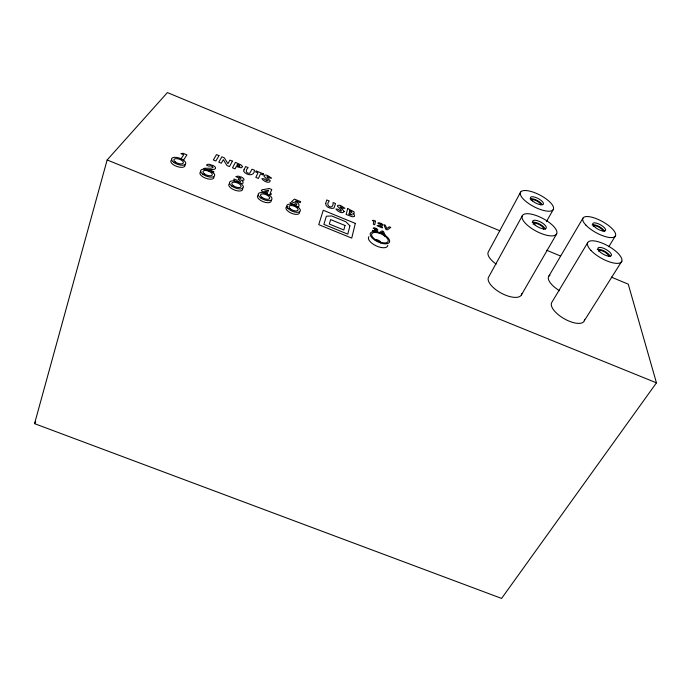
<?xml version="1.0" encoding="UTF-8"?>
<svg xmlns="http://www.w3.org/2000/svg" width="691" height="691" viewBox="0 0 691 691"><rect width="100%" height="100%" fill="white"/><g stroke="black" fill="none" stroke-linecap="round" stroke-linejoin="round"><path stroke-width="1.04" d="M611.328 277.134L628.249 284.165L656.45 382.84L501.597 598.423L34.55 423.643L107.14 159.966L167.412 92.577L499.852 230.785M269.214 195.553L269.74 194.335L270.941 194.827L271.382 193.791L270.181 193.299L271.805 189.541L269.274 188.505L261.794 189.861L261.328 190.897L267.227 193.307L266.691 194.517M520.668 192.038L488.425 251.714A17.819 7.299 28 0 0 496.129 264.066M522.465 215.488L488.667 276.996A18.657 7.972 28.4 0 0 502.374 293.727A18.657 7.972 28.4 0 0 521.783 293.615M546.451 221.561L553.275 209.52A18.51 6.539 27.6 0 0 531.569 191.623A18.51 6.539 27.6 0 0 525.903 201.444A18.51 6.539 27.6 0 0 553.275 209.52M521.377 294.971L556.635 233.921A19.417 7.169 28 0 0 533.841 214.763A19.417 7.169 28 0 0 527.993 225.724A19.417 7.169 28 0 0 556.635 233.921M548.594 276.555L582.902 218.252M587.635 242.766L551.573 302.788A18.692 7.791 30 0 0 566.292 319.855A18.692 7.791 30 0 0 584.551 319.328M608.745 246.747L615.543 235.717M584.31 320.736L621.84 261.172M183.348 160.381L186.933 154.888L183.046 153.298L180.904 153.652L183.72 154.801L180.748 159.319M34.55 423.643L35.733 421.83M378.979 232.858L381.968 230.863L383.462 231.485L385.777 236.443L384.222 235.804M376.422 232.496L377.718 232.202L376.491 230.414L377.632 230.302A2.047 0.89 24.9 0 0 377.666 229.654L377.243 229.144A2.375 1.036 24.9 0 0 376.146 228.401L374.246 227.814L373.08 228.211L376.215 229.369L374.798 229.429L374.677 230.034C378.953 232.953 372.285 229.982 372.553 230.345A2.617 1.14 24.9 0 0 373.382 231.26L374.28 231.813M240.451 183.564L243.025 183.193L243.059 181.655L241.401 180.316L243.621 180.213A3.524 1.537 21.2 0 0 243.932 179.211L243.336 178.382A4.103 1.788 21.2 0 0 241.556 177.155L238.196 176.101L235.83 176.637L238.3 177.647C241.306 176.81 242.195 180.627 238.594 178.667L238.11 179.6L240.287 180.817L240.442 182.079L238.231 181.802L236.503 180.031L233.947 178.986L233.947 179.936A4.517 1.978 21.1 0 0 235.156 181.422M295.817 206.557C301.457 208.077 298.875 201.729 294.962 201.763L295.912 200.908L300.257 202.688L300.637 201.642L294.409 199.094L291.55 201.729L296.007 203.43L296.836 204.786L294.444 204.933L290.039 202.472L291.775 204.786M107.14 159.966L656.45 382.84M209.528 171.143L203.828 168.811L204.139 168.293L211.023 168.198L212.949 167.567A1.892 0.821 20.4 0 0 212.232 166.419L209.986 165.745L208.984 166.194L206.462 165.158L207.335 164.518A4.682 2.03 20.4 0 1 209.494 164.363L213.381 165.667A4.241 1.84 20.4 0 1 215.462 167.481L215.557 168.535L214.262 169.33L209.019 169.701L213.899 171.696L213.32 172.698L211.429 171.921M546.633 250.237L560.565 256.033M559.555 290.747A17.828 7.143 29.4 0 1 549.941 275.199M593.18 226.233A5.537 1.926 28.8 0 1 598.181 226.76A5.537 1.926 28.8 0 1 602.967 230.915M592.135 224.938A7.281 2.531 28.8 0 1 599.062 226.536A7.281 2.531 28.8 0 1 604.513 231.563M598.363 250.997A5.813 2.108 29.3 0 1 604.254 251.792A5.813 2.108 29.3 0 1 608.59 256.508M597.257 249.589A7.644 2.764 29.3 0 1 604.495 251.179A7.644 2.764 29.3 0 1 610.222 256.568M375.196 240.002A2.997 1.33 25.1 0 1 378.063 240.105L378.763 240.442A2.997 1.33 25.1 0 1 380.404 242.886M387.798 245.365A10.503 4.664 25.1 0 1 376.241 245.892A10.503 4.664 25.1 0 1 368.908 236.659M530.999 200.079A5.537 1.969 27.6 0 1 536.276 200.71A5.537 1.969 27.6 0 1 540.846 204.786M530.049 198.809A7.273 2.583 27.6 0 1 536.406 200.088A7.273 2.583 27.6 0 1 542.098 204.571M533.158 224.35A5.804 2.151 28 0 1 538.799 224.342A5.804 2.151 28 0 1 543.489 229.291M532.277 222.416A7.636 2.833 28 0 1 539.809 224.109A7.636 2.833 28 0 1 545.234 229.403M299.548 212.12A7.29 3.256 22.7 0 1 290.73 212.94A7.29 3.256 22.7 0 1 287.491 206.35M271.209 200.537A7.333 3.274 21.9 0 1 262.995 201.651A7.333 3.274 21.9 0 1 258.114 195.19M242.36 187.9A7.385 3.282 21.1 0 1 235.113 190.25A7.385 3.282 21.1 0 1 229.507 183.504M213.994 177.164A7.446 3.282 20.3 0 1 205.253 178.088A7.446 3.282 20.3 0 1 200.727 171.748M184.86 164.406A7.506 3.282 19.5 0 1 177.017 166.531A7.506 3.282 19.5 0 1 171.765 159.906M267.875 180.446L266.717 180.774L264.247 178.926L261.88 178.598C262.969 180.921 269.464 184.359 270.328 180.852C267.374 178.693 264.938 174.313 269.464 178.088L271.623 178.157L267.486 175.428A3.801 1.624 21.9 0 0 265.482 175.065L264.498 175.194A3.351 1.434 21.9 0 0 263.962 176.084L267.875 180.446M344.213 211.567C342.563 214.486 337.234 211.17 335.904 208.993L338.149 209.278C343.876 213.985 340.983 208.984 337.528 206.315A3.3 1.417 23.9 0 1 337.916 205.374L338.815 205.218A3.74 1.615 23.9 0 1 340.732 205.555L344.93 208.293L342.909 208.276C336.681 204.165 342.606 209.218 344.213 211.567M325.711 203.404C325.236 207.093 330.929 209.105 333.934 208.164L335.532 203.551L333.071 202.532C333.96 210.392 324.26 206.238 329.262 200.969L326.791 199.949L325.711 203.404M382.503 227.279L382.373 227.926L377.018 225.724L381.354 224.705A1.071 0.466 25 0 0 380.81 223.996C380.041 223.245 377.329 224.376 378.055 222.925A2.66 1.149 25 0 1 379.109 222.77L381.268 223.487A2.41 1.036 25 0 1 382.598 224.584L382.296 225.776L379.748 226.147L382.503 227.279M242.55 166.643L241.228 167.827L236.287 166.54L235.052 168.863L232.513 167.827L235.424 162.385L241.116 164.916L242.55 166.643M375.481 221.172L374.729 224.782L373.27 224.186L373.891 221.215L372.302 220.559L373.287 220.274L375.481 221.172M355.321 223.4L351.728 238.11L318.75 224.653L323.258 210.254L355.321 223.4M349.905 225.836L347.798 234.145L323.889 224.385L326.368 216.197L331.697 215.963L345.975 221.811L349.905 225.836M349.292 212.871L348.895 214.391L352.306 215.022L349.292 212.871M349.879 210.625L349.56 211.869L351.849 212.396L351.728 211.567L349.879 210.625M345.008 225.482L343.824 229.982L329.322 224.057L330.626 219.591L345.008 225.482M347.711 208.552L346.139 214.46L352.306 216.767L354.457 216.482L354.397 214.927L352.833 213.588L354.284 213.286L353.982 211.817L347.711 208.552M243.966 169.831L243.716 171.42C246.333 175.186 254.141 176.965 254.521 170.228L252.008 169.2L249.771 173.294C245.858 173.657 245.08 170.427 248.129 167.602L245.616 166.574L243.966 169.831M268.531 190.31L267.676 192.271L264.601 191.01L268.531 190.31M263.375 173.873L262.9 174.909L260.498 173.925L258.382 178.442L255.817 177.388L257.968 172.88L255.627 171.921L256.128 170.893L263.375 173.873M237.41 164.415L236.814 165.529L238.965 166.341A1.261 0.536 21.2 0 0 239.872 166.324L239.656 165.469L237.41 164.415M232.426 161.15L229.472 166.574L227.028 165.572L223.323 159.673L221.31 163.223L218.762 162.178L221.846 156.797L224.255 157.79L227.961 163.663L229.913 160.113L232.426 161.15M219.004 155.63L215.886 161.003L213.355 159.958L216.499 154.603L219.004 155.63M390.691 227.425L387.271 229.93L385.854 229.352L383.799 224.592L385.302 225.206L386.761 228.583L389.188 226.803L390.691 227.425M382.538 232.159L381.251 233.005L383.332 233.86L382.538 232.159M381.354 242.455L379.16 241.703A9.026 3.982 25.1 0 1 371.611 234.292A9.026 3.982 25.1 0 1 380.698 233.696L382.805 234.707A9.026 3.982 25.1 0 1 388.23 241.09A9.026 3.982 25.1 0 1 381.354 242.455M382.987 234.05L380.508 232.91A10.529 4.638 25.1 0 0 370.86 236.27A10.529 4.638 25.1 0 0 386.986 243.716A10.529 4.638 25.1 0 0 382.987 234.05M590.917 250.375A19.443 7.005 29.3 0 0 620.648 262.606A19.443 7.005 29.3 0 0 602.517 243.249A19.443 7.005 29.3 0 0 590.917 250.375M585.977 225.206A18.519 6.4 28.8 0 0 614.377 236.987A18.519 6.4 28.8 0 0 597.197 219.021A18.519 6.4 28.8 0 0 585.977 225.206M593.958 226.216A7.29 2.522 28.8 0 0 605.143 230.898A7.29 2.522 28.8 0 0 598.458 223.832A7.29 2.522 28.8 0 0 593.958 226.216M599.209 251.118A7.653 2.755 29.3 0 0 610.922 255.99A7.653 2.755 29.3 0 0 603.865 248.38A7.653 2.755 29.3 0 0 599.209 251.118M532.554 200.969A7.29 2.574 27.6 0 0 543.359 204.208A7.29 2.574 27.6 0 0 534.886 197.16A7.29 2.574 27.6 0 0 532.554 200.969M534.92 224.886A7.644 2.824 28 0 0 546.227 228.177A7.644 2.824 28 0 0 537.33 220.636A7.644 2.824 28 0 0 534.92 224.886M289.849 208.388A4.863 2.168 22.7 0 0 297.726 210.539A4.863 2.168 22.7 0 0 293.105 205.797A4.863 2.168 22.7 0 0 289.849 208.388M288 208.475A7.299 3.248 22.7 0 0 299.799 211.696A7.299 3.248 22.7 0 0 292.863 204.579A7.299 3.248 22.7 0 0 288 208.475M262.088 197.419A4.897 2.177 21.9 0 0 269.637 198.455A4.897 2.177 21.9 0 0 263.573 193.955A4.897 2.177 21.9 0 0 262.088 197.419M260.593 197.842A7.342 3.265 21.9 0 0 271.9 199.379A7.342 3.265 21.9 0 0 262.787 192.634A7.342 3.265 21.9 0 0 260.593 197.842M233.333 185.672A4.932 2.177 21.1 0 0 241.029 186.76A4.932 2.177 21.1 0 0 235.026 182.277A4.932 2.177 21.1 0 0 233.333 185.672M231.779 186.069A7.394 3.265 21.1 0 0 243.301 187.693A7.394 3.265 21.1 0 0 234.284 180.973A7.394 3.265 21.1 0 0 231.779 186.069M204.398 173.847A4.967 2.185 20.3 0 0 212.232 174.987A4.967 2.185 20.3 0 0 206.289 170.53A4.967 2.185 20.3 0 0 204.398 173.847M202.774 174.227A7.454 3.274 20.3 0 0 214.53 175.929A7.454 3.274 20.3 0 0 205.59 169.235A7.454 3.274 20.3 0 0 202.774 174.227M175.272 161.953A5.01 2.185 19.5 0 0 183.262 163.145A5.01 2.185 19.5 0 0 177.38 158.705A5.01 2.185 19.5 0 0 175.272 161.953M173.596 162.307A7.523 3.274 19.5 0 0 185.568 164.087A7.523 3.274 19.5 0 0 176.723 157.427A7.523 3.274 19.5 0 0 173.596 162.307"/></g></svg>
